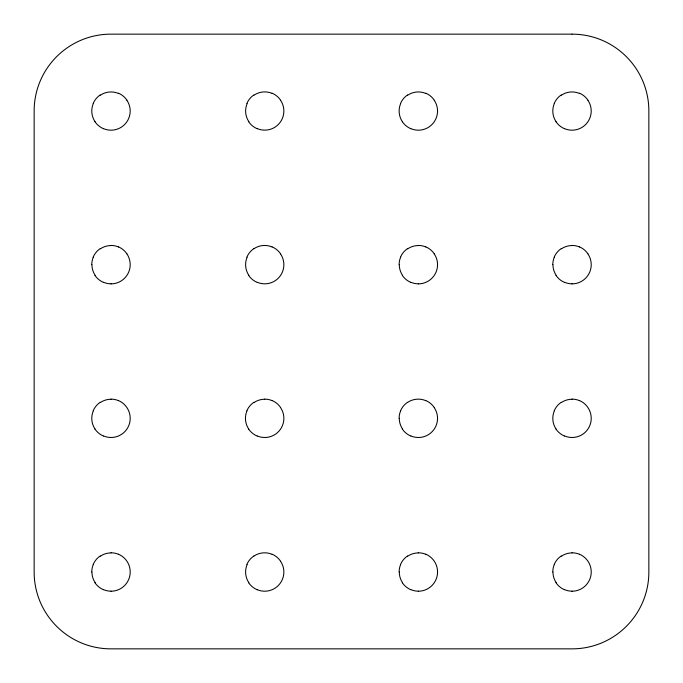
<?xml version="1.0" encoding="UTF-8"?>
<svg xmlns="http://www.w3.org/2000/svg" width="683" height="683" viewBox="0 0 683 683"><rect width="100%" height="100%" fill="white"/><g stroke="black" fill="none" stroke-linecap="round" stroke-linejoin="round"><path stroke-width="1.02" d="M111.098 283.812A19.133 19.133 0 0 1 103.62 282.31M95.219 275.403A19.133 19.133 0 0 1 91.932 264.654M100.35 248.834A19.133 19.133 0 0 1 111.098 245.556M110.987 245.445A19.124 19.124 0 0 1 118.466 246.956M103.415 282.361A19.278 19.278 0 0 1 94.963 275.394M93.195 257.09A19.278 19.278 0 0 1 100.153 248.638M118.458 246.87A19.278 19.278 0 0 1 126.91 253.828M91.778 264.654A19.115 19.115 0 0 1 93.289 257.184M110.987 283.872A19.115 19.115 0 0 0 121.728 280.585A19.278 19.278 0 0 0 128.686 272.133A19.133 19.133 0 0 0 130.197 264.654A19.124 19.124 0 0 0 126.918 253.914M103.577 128.686A19.124 19.124 0 0 0 121.728 126.918A19.269 19.269 0 0 0 128.686 118.466A19.124 19.124 0 0 0 126.918 100.307M100.316 95.219A19.124 19.124 0 0 1 118.466 93.451M103.432 128.686A19.269 19.269 0 0 1 94.98 121.728M93.212 103.423A19.269 19.269 0 0 1 100.17 94.971M118.466 93.204A19.269 19.269 0 0 1 126.918 100.162M95.057 121.728A19.124 19.124 0 0 1 93.289 103.568M111.098 591.171A19.133 19.133 0 0 1 103.62 589.66M95.219 582.753A19.133 19.133 0 0 1 91.932 572.004M100.358 556.184A19.133 19.133 0 0 1 111.098 552.906M110.987 552.803A19.124 19.124 0 0 1 118.466 554.306M103.415 589.711A19.278 19.278 0 0 1 94.963 582.753M93.195 564.44A19.278 19.278 0 0 1 100.162 555.988M118.458 554.22A19.278 19.278 0 0 1 126.91 561.178A19.124 19.124 0 0 1 130.197 572.013A19.133 19.133 0 0 1 128.686 579.483A19.278 19.278 0 0 1 121.728 587.935A19.115 19.115 0 0 1 110.987 591.222M91.778 572.013A19.124 19.124 0 0 1 93.289 564.534M103.628 435.985A19.124 19.124 0 0 0 121.779 434.209A19.269 19.269 0 0 0 128.686 425.808A19.124 19.124 0 0 0 130.197 418.337A19.124 19.124 0 0 0 126.918 407.597A19.269 19.269 0 0 0 118.466 400.545M100.358 402.518A19.124 19.124 0 0 1 111.098 399.239M110.987 399.128A19.124 19.124 0 0 1 118.466 400.639M103.423 436.036A19.269 19.269 0 0 1 94.971 429.078M93.204 410.765A19.269 19.269 0 0 1 100.162 402.321M95.057 429.078A19.124 19.124 0 0 1 93.289 410.918M280.593 100.307A19.124 19.124 0 0 1 282.361 118.466A19.261 19.261 0 0 1 275.403 126.91A19.124 19.124 0 0 1 257.295 128.635M248.894 121.728A19.124 19.124 0 0 1 247.126 103.577M254.033 95.168A19.124 19.124 0 0 1 272.184 93.4M257.115 128.686A19.261 19.261 0 0 1 248.663 121.728M246.887 103.44A19.261 19.261 0 0 1 253.845 94.988M272.141 93.212A19.261 19.261 0 0 1 280.585 100.17M410.927 128.686A19.124 19.124 0 0 0 429.078 126.918A19.269 19.269 0 0 0 436.036 118.466A19.124 19.124 0 0 0 434.268 100.307M407.666 95.219A19.124 19.124 0 0 1 425.816 93.451M410.782 128.686A19.269 19.269 0 0 1 402.33 121.728M400.562 103.423A19.269 19.269 0 0 1 407.52 94.971M425.816 93.204A19.269 19.269 0 0 1 434.268 100.162M402.407 121.728A19.124 19.124 0 0 1 400.639 103.568M253.922 248.732A19.124 19.124 0 0 1 272.073 246.956M257.098 282.361A19.269 19.269 0 0 1 248.646 275.394M246.879 257.107A19.269 19.269 0 0 1 253.837 248.655M272.133 246.879A19.269 19.269 0 0 1 280.585 253.845M280.585 253.974A19.133 19.133 0 0 1 282.361 272.133A19.269 19.269 0 0 1 275.403 280.585A19.133 19.133 0 0 1 257.286 282.31M248.877 275.394A19.133 19.133 0 0 1 247.109 257.235M418.448 283.812A19.133 19.133 0 0 1 410.97 282.31M402.569 275.403A19.133 19.133 0 0 1 399.282 264.654M407.7 248.834A19.133 19.133 0 0 1 418.448 245.556M418.337 245.445A19.124 19.124 0 0 1 425.816 246.956M410.765 282.361A19.278 19.278 0 0 1 402.313 275.394M400.545 257.09A19.278 19.278 0 0 1 407.503 248.638M425.808 246.87A19.278 19.278 0 0 1 434.26 253.828M399.128 264.654A19.115 19.115 0 0 1 400.639 257.184M418.337 283.872A19.115 19.115 0 0 0 429.078 280.585A19.278 19.278 0 0 0 436.036 272.133A19.133 19.133 0 0 0 437.547 264.654A19.124 19.124 0 0 0 434.268 253.914M280.585 407.649A19.124 19.124 0 0 1 282.361 425.808A19.269 19.269 0 0 1 275.394 434.26A19.124 19.124 0 0 1 257.295 435.985M254.033 402.518A19.124 19.124 0 0 1 264.773 399.239M264.663 399.128A19.124 19.124 0 0 1 272.133 400.639M257.098 436.036A19.269 19.269 0 0 1 248.646 429.078M246.87 410.765A19.269 19.269 0 0 1 253.837 402.321M272.133 400.545A19.269 19.269 0 0 1 280.585 407.503M248.732 429.078A19.124 19.124 0 0 1 246.956 410.918M407.597 402.407A19.124 19.124 0 0 1 425.748 400.639M410.773 436.036A19.261 19.261 0 0 1 402.33 429.078M400.554 410.782A19.261 19.261 0 0 1 407.512 402.33M425.808 400.562A19.261 19.261 0 0 1 434.26 407.52M399.128 418.337A19.124 19.124 0 0 1 400.631 410.859M434.26 407.657A19.133 19.133 0 0 1 436.036 425.808A19.261 19.261 0 0 1 429.069 434.26A19.133 19.133 0 0 1 410.961 435.985M402.56 429.078A19.133 19.133 0 0 1 399.282 418.337M253.922 556.082A19.124 19.124 0 0 1 272.073 554.314M257.098 589.711A19.269 19.269 0 0 1 248.646 582.753M246.879 564.457A19.269 19.269 0 0 1 253.837 556.005M272.133 554.237A19.269 19.269 0 0 1 280.585 561.195M280.585 561.324A19.133 19.133 0 0 1 282.361 579.483A19.269 19.269 0 0 1 275.403 587.935A19.124 19.124 0 0 1 257.243 589.711M248.877 582.753A19.133 19.133 0 0 1 247.109 564.593M418.448 591.171A19.133 19.133 0 0 1 410.97 589.66M402.569 582.753A19.133 19.133 0 0 1 399.282 572.004M407.7 556.193A19.133 19.133 0 0 1 418.448 552.906M418.337 552.803A19.124 19.124 0 0 1 425.816 554.314M410.765 589.711A19.278 19.278 0 0 1 402.313 582.753M400.545 564.44A19.278 19.278 0 0 1 407.503 555.988M425.808 554.22A19.278 19.278 0 0 1 434.26 561.178A19.124 19.124 0 0 1 437.547 572.013A19.133 19.133 0 0 1 436.036 579.483A19.278 19.278 0 0 1 429.078 587.935A19.115 19.115 0 0 1 418.337 591.222M399.128 572.013A19.115 19.115 0 0 1 400.639 564.534M564.602 128.686A19.124 19.124 0 0 0 582.753 126.918A19.269 19.269 0 0 0 589.711 118.466A19.124 19.124 0 0 0 587.943 100.307M561.341 95.219A19.124 19.124 0 0 1 579.491 93.451M564.457 128.686A19.269 19.269 0 0 1 556.005 121.728M554.237 103.423A19.269 19.269 0 0 1 561.195 94.971M579.491 93.204A19.269 19.269 0 0 1 587.943 100.162M556.082 121.728A19.124 19.124 0 0 1 554.314 103.568M572.123 283.812A19.133 19.133 0 0 1 564.645 282.31M556.244 275.403A19.133 19.133 0 0 1 552.957 264.654M561.375 248.834A19.133 19.133 0 0 1 572.123 245.556M572.013 245.445A19.124 19.124 0 0 1 579.491 246.956M564.44 282.361A19.278 19.278 0 0 1 555.988 275.394M554.22 257.09A19.278 19.278 0 0 1 561.178 248.638M579.483 246.87A19.278 19.278 0 0 1 587.935 253.828M552.803 264.654A19.115 19.115 0 0 1 554.314 257.184M572.013 283.872A19.115 19.115 0 0 0 582.753 280.585A19.278 19.278 0 0 0 589.711 272.133A19.133 19.133 0 0 0 591.222 264.654A19.124 19.124 0 0 0 587.943 253.914M564.653 435.985A19.124 19.124 0 0 0 582.804 434.209A19.269 19.269 0 0 0 589.711 425.808A19.124 19.124 0 0 0 591.222 418.337A19.124 19.124 0 0 0 587.943 407.597A19.269 19.269 0 0 0 579.491 400.545M561.383 402.518A19.124 19.124 0 0 1 572.123 399.239M572.013 399.128A19.124 19.124 0 0 1 579.491 400.639M564.448 436.036A19.269 19.269 0 0 1 555.996 429.078M554.229 410.765A19.269 19.269 0 0 1 561.187 402.321M556.082 429.078A19.124 19.124 0 0 1 554.314 410.918M572.123 591.171A19.133 19.133 0 0 1 564.645 589.66M556.244 582.753A19.133 19.133 0 0 1 552.957 572.004M561.383 556.184A19.133 19.133 0 0 1 572.123 552.906M572.013 552.803A19.124 19.124 0 0 1 579.491 554.306M564.44 589.711A19.278 19.278 0 0 1 555.988 582.753M554.22 564.44A19.278 19.278 0 0 1 561.187 555.988M579.483 554.22A19.278 19.278 0 0 1 587.935 561.178A19.124 19.124 0 0 1 591.222 572.013A19.133 19.133 0 0 1 589.711 579.483A19.278 19.278 0 0 1 582.753 587.935A19.115 19.115 0 0 1 572.013 591.222M552.803 572.013A19.124 19.124 0 0 1 554.314 564.534M572.013 34.15L110.987 34.15A76.505 76.505 0 0 0 81.081 40.186A77.059 77.059 0 0 0 47.272 68.027A76.505 76.505 0 0 0 34.15 110.987L34.15 572.013A76.505 76.505 0 0 0 40.186 601.919A77.068 77.068 0 0 0 68.027 635.728A76.496 76.496 0 0 0 110.987 648.85L572.013 648.85A76.505 76.505 0 0 0 601.919 642.814A77.068 77.068 0 0 0 635.728 614.973A76.505 76.505 0 0 0 648.85 572.013L648.85 110.987A76.505 76.505 0 0 0 642.814 81.081A77.059 77.059 0 0 0 614.973 47.272A76.505 76.505 0 0 0 572.013 34.15"/></g></svg>
